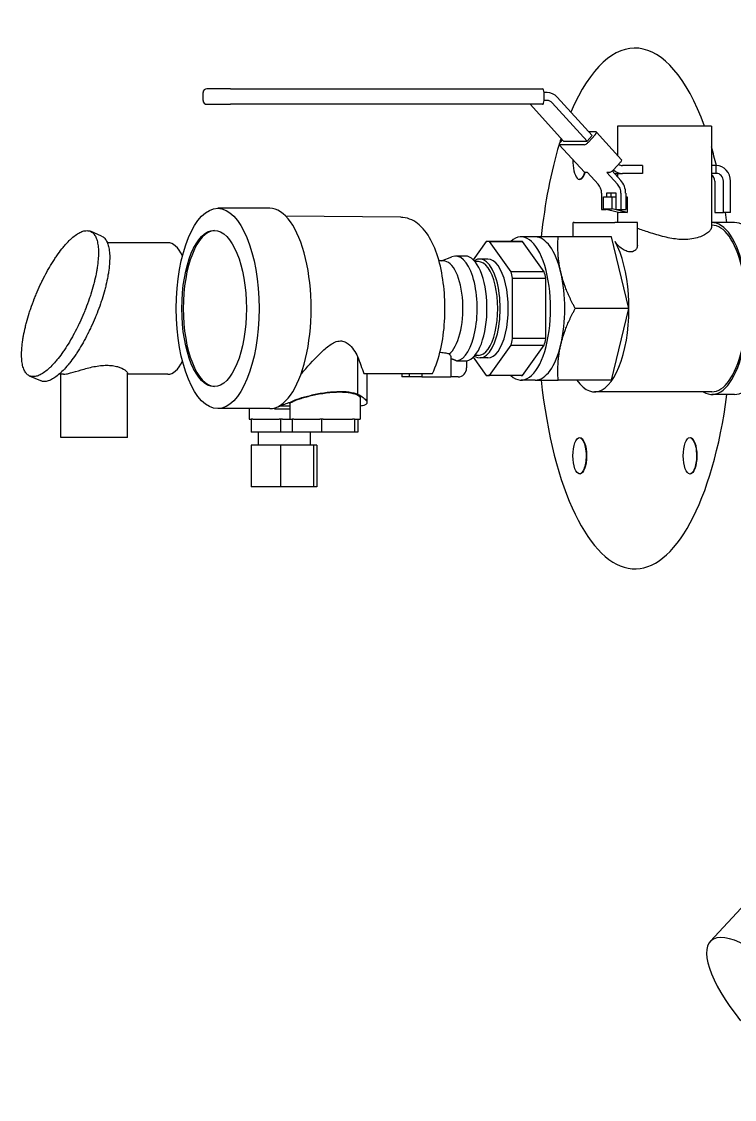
# Model space of a CAD drawing. Header units: millimetres. Extents: x 0 to 157650, y 0 to 89100.
# Drawn here: x 124159 to 124980, y 11519 to 12761 of the extents above; entities that cross this region are included whole.
import ezdxf

# ---------------------------------------------------------------- set-up
doc = ezdxf.new("R2010")
doc.units = ezdxf.units.MM
doc.header["$LTSCALE"] = 150
doc.layers.add('Visible', color=7, linetype='Continuous', lineweight=25)

msp = doc.modelspace()

# ---------------------------------------------------------------- linework, layer by layer
at = {"layer": 'Visible', "color": 9, "true_color": 0xc0c0c0}
for p, q in [((124367.8, 12669.7), (124367.8, 12678.7)), ((124399.6, 12683.2), (124372.3, 12683.2)), ((124399.6, 12683.2), (124758.9, 12683.2)), ((124760.8, 12669.7), (124760.8, 12678.7)), ((124764.4, 12678.7), (124760.8, 12678.7)), ((124764.4, 12669.7), (124760.8, 12669.7)), ((124810.5, 12622.8), (124770.2, 12667.1)), ((124816.3, 12629.2), (124776, 12673.4)), ((124372.3, 12665.2), (124399.6, 12665.2)), ((124758.9, 12665.2), (124399.6, 12665.2)), ((124783.2, 12622.8), (124744.6, 12665.2)), ((124816.3, 12629.2), (124810.5, 12622.8)), ((124812, 12621.7), (124819.7, 12630.2)), ((124820.8, 12633.4), (124812.4, 12633.4)), ((124821.2, 12633.3), (124850.2, 12601.4)), ((124953.6, 12640), (124845.6, 12640)), ((124845.6, 12640), (124845.6, 12606.5)), ((124953.6, 12640), (124953.6, 12523.4)), ((124778.3, 12618.7), (124807.3, 12586.9)), ((124807.2, 12618.6), (124778.7, 12618.6)), ((124779.8, 12621.7), (124782, 12624.2)), ((124783.2, 12622.8), (124810.5, 12622.8)), ((124848.7, 12598.4), (124841, 12589.9)), ((124874.3, 12594.7), (124851, 12594.7)), ((124874.3, 12594.7), (124874.3, 12585.7)), ((124959.2, 12594.7), (124953.6, 12594.7)), ((124959.2, 12585.7), (124959.2, 12594.7)), ((124810.8, 12586.7), (124807.7, 12586.7)), ((124810.8, 12586.7), (124823.1, 12573.3)), ((124836.2, 12586.7), (124833.1, 12586.7)), ((124833.1, 12586.7), (124845.4, 12573.3)), ((124839.3, 12588.4), (124849.3, 12577.5)), ((124841.8, 12585.7), (124851, 12585.7)), ((124845.6, 12585.7), (124845.6, 12581.5)), ((124874.3, 12585.7), (124851, 12585.7)), ((124959.2, 12585.7), (124953.6, 12585.7)), ((124957.5, 12576.7), (124957.5, 12540.7)), ((124967.4, 12540.7), (124967.4, 12576.7)), ((124975.6, 12540.7), (124975.6, 12576.7)), ((124827.1, 12562.7), (124827.1, 12543.9)), ((124829.3, 12558.7), (124839.2, 12558.7)), ((124829.3, 12544.7), (124829.3, 12558.7)), ((124832.7, 12562.7), (124832.7, 12558.7)), ((124843.8, 12562.7), (124832.7, 12562.7)), ((124838.1, 12558.7), (124838.1, 12562.7)), ((124839.2, 12558.7), (124843.8, 12558.7)), ((124839.2, 12544.7), (124839.2, 12558.7)), ((124843.8, 12543.9), (124843.8, 12562.7)), ((124849.4, 12562.7), (124849.4, 12543.9)), ((124854.9, 12562.7), (124854.9, 12543.9)), ((124854.9, 12558.7), (124856.6, 12558.7)), ((124856.6, 12558.7), (124856.6, 12540.4)), ((124444.7, 12545.4), (124384.7, 12545.4)), ((124827.1, 12543.9), (124832.4, 12543.9)), ((124846.7, 12540.4), (124829.3, 12544.7)), ((124829.3, 12544.7), (124839.2, 12544.7)), ((124856.6, 12540.4), (124839.2, 12544.7)), ((124843.8, 12543.9), (124849.4, 12543.9)), ((124849.4, 12543.9), (124854.9, 12543.9)), ((124595.6, 12535.1), (124463.2, 12536.3)), ((124845.6, 12540.7), (124845.6, 12529)), ((124957.5, 12540.7), (124967.4, 12540.7)), ((124975.6, 12540.7), (124967.4, 12540.7)), ((124250.9, 12513.3), (124238, 12518.9)), ((124795.4, 12529), (124794.2, 12529)), ((124794.2, 12512.5), (124794.2, 12529)), ((124795.4, 12529), (124842.5, 12529)), ((124868.3, 12529), (124842.5, 12529)), ((124868.3, 12502.8), (124868.3, 12529)), ((124954.2, 12526), (124953.6, 12526)), ((124980.2, 12529), (124954.2, 12529)), ((124327.2, 12505.8), (124257.6, 12505.8)), ((124694.2, 12507.1), (124679.2, 12486.2)), ((124734.3, 12507.3), (124696, 12507.3)), ((124697.9, 12507.1), (124736.1, 12507.1)), ((124722.7, 12472.4), (124697.9, 12507.1)), ((124750.7, 12512.5), (124734.3, 12512.5)), ((124761, 12472.4), (124736.1, 12507.1)), ((124838.7, 12512.5), (124777.1, 12512.5)), ((124858.3, 12430), (124838.7, 12512.5)), ((124644.7, 12484.8), (124639.7, 12484.8)), ((124642.8, 12484.8), (124654.7, 12489.6)), ((124670.1, 12490.4), (124658.8, 12490.4)), ((124685.1, 12484), (124681.2, 12484)), ((124696, 12487), (124686.7, 12487)), ((124761, 12472.4), (124722.7, 12472.4)), ((124724.5, 12464.8), (124762.8, 12464.8)), ((124724.5, 12395.3), (124724.5, 12464.8)), ((124762.8, 12395.3), (124762.8, 12464.8)), ((124858.3, 12430), (124796.7, 12430)), ((124838.7, 12347.5), (124858.3, 12430)), ((124762.8, 12395.3), (124724.5, 12395.3)), ((124697.9, 12352.9), (124722.7, 12387.6)), ((124722.7, 12387.6), (124761, 12387.6)), ((124736.1, 12352.9), (124761, 12387.6)), ((124545.9, 12374.6), (124545.9, 12331.4)), ((124653.4, 12373.9), (124653.4, 12351.1)), ((124660.3, 12369.8), (124671.6, 12369.8)), ((124671.6, 12369.8), (124671.6, 12361.6)), ((124679.2, 12373.9), (124694.2, 12352.9)), ((124685.1, 12376), (124681.2, 12376)), ((124696, 12373), (124686.7, 12373)), ((124181, 12346.7), (124168, 12352.2)), ((124206.9, 12354.3), (124201.9, 12354.3)), ((124204.1, 12281.5), (124204.1, 12354.3)), ((124280.6, 12281.5), (124280.6, 12355.6)), ((124327.2, 12354.3), (124280.6, 12354.3)), ((124556.6, 12355), (124556.6, 12321.6)), ((124596.8, 12355), (124596.8, 12351.1)), ((124605.5, 12351.1), (124596.8, 12351.1)), ((124605.5, 12355), (124605.5, 12351.1)), ((124620.1, 12351.1), (124605.5, 12351.1)), ((124620.1, 12355), (124620.1, 12351.1)), ((124620.1, 12351.1), (124653.4, 12351.1)), ((124625.8, 12355), (124632.3, 12355)), ((124662, 12351.1), (124653.4, 12351.1)), ((124734.3, 12352.8), (124696, 12352.8)), ((124736.1, 12352.9), (124697.9, 12352.9)), ((124750.7, 12347.5), (124734.3, 12347.5)), ((124838.7, 12347.5), (124777.1, 12347.5)), ((124954.2, 12334), (124819, 12334)), ((124980.2, 12331), (124954.2, 12331)), ((124467.9, 12320.2), (124467.9, 12302.5)), ((124470, 12323), (124470, 12323)), ((124548.9, 12326.7), (124548.9, 12302.5)), ((124444.7, 12314.6), (124384.7, 12314.6)), ((124420.8, 12314.6), (124420.8, 12302.5)), ((124450.3, 12315.4), (124450.3, 12314.5)), ((124450.3, 12314.5), (124467.9, 12314.5)), ((124420.8, 12302.5), (124423.4, 12302.5)), ((124425.2, 12302.5), (124423.4, 12302.5)), ((124423.4, 12302.5), (124423.4, 12287.5)), ((124425.2, 12302.5), (124455.4, 12302.5)), ((124457.2, 12302.5), (124455.4, 12302.5)), ((124459.3, 12302.5), (124457.2, 12302.5)), ((124457.2, 12302.5), (124457.2, 12287.5)), ((124459.3, 12302.5), (124467.9, 12302.5)), ((124467.9, 12302.5), (124470.5, 12302.5)), ((124472.3, 12302.5), (124470.5, 12302.5)), ((124470.5, 12302.5), (124470.5, 12287.5)), ((124472.3, 12302.5), (124502.5, 12302.5)), ((124504.3, 12302.5), (124502.5, 12302.5)), ((124506.3, 12302.5), (124504.3, 12302.5)), ((124504.3, 12302.5), (124504.3, 12287.5)), ((124506.3, 12302.5), (124540.1, 12302.5)), ((124542.2, 12302.5), (124540.1, 12302.5)), ((124542.4, 12302.5), (124542.2, 12302.5)), ((124542.2, 12302.5), (124542.2, 12287.5)), ((124542.4, 12302.5), (124548.9, 12302.5)), ((124546.2, 12302.5), (124546.2, 12287.5)), ((124280.6, 12281.5), (124204.1, 12281.5)), ((124457.2, 12287.5), (124423.4, 12287.5)), ((124431.3, 12287.5), (124431.3, 12272.5)), ((124470.5, 12287.5), (124457.2, 12287.5)), ((124504.3, 12287.5), (124470.5, 12287.5)), ((124491.3, 12287.5), (124491.3, 12272.5)), ((124542.2, 12287.5), (124504.3, 12287.5)), ((124546.2, 12287.5), (124542.2, 12287.5)), ((124457.2, 12272.5), (124423.4, 12272.5)), ((124423.4, 12272.5), (124423.4, 12224.5)), ((124495.1, 12272.5), (124457.2, 12272.5)), ((124457.2, 12272.5), (124457.2, 12224.5)), ((124499.1, 12272.5), (124495.1, 12272.5)), ((124495.1, 12272.5), (124495.1, 12224.5)), ((124499.1, 12272.5), (124499.1, 12224.5)), ((124457.2, 12224.5), (124423.4, 12224.5)), ((124495.1, 12224.5), (124457.2, 12224.5)), ((124499.1, 12224.5), (124495.1, 12224.5)), ((124952.2, 11700.6), (125037.2, 11792.4))]:
    msp.add_line(p, q, dxfattribs=at)
for centre, start, end in [((124372.3, 12678.7), 90, 180), ((124372.3, 12669.7), 180, 270)]:
    msp.add_arc(centre, 4.5, start, end, dxfattribs=at)
for centre, major_axis, ratio, start_param, end_param in [((124865.5, 12430), (0, 300), 0.374581, 5.487786, 6.999835), ((124758.9, 12678.7), (0, 4.5), 0.413054, 4.712389, 6.283185), ((124764.4, 12660.7), (0, 18), 0.910707, 5.497787, 6.283185), ((124758.9, 12669.7), (0, -4.5), 0.413054, 0, 1.570796), ((124764.4, 12660.7), (0, 9), 0.910707, 5.497787, 6.283185), ((124817.9, 12630.2), (3.33, 3.03), 0.292073, 5.022736, 6.593533), ((124865.5, 12430), (0, -300), 0.374581, 4.030796, 4.433799), ((124781.6, 12621.7), (-3.33, -3.03), 0.292073, 5.022736, 6.593533), ((124865.5, 12430), (0, -300), 0.374581, 4.000716, 4.026594), ((124810.1, 12621.7), (-3.33, -3.03), 0.292073, 0.310347, 1.881144), ((124865.5, 12430), (0, 300), 0.374581, 5.293552, 5.381592), ((124801.9, 12599.7), (0, -21), 0.374581, 4.630935, 7.187895), ((124851, 12603.7), (0, -9), 0.910707, 5.713258, 6.283185), ((124846.8, 12598.4), (3.33, 3.03), 0.292073, 5.022736, 6.283185), ((124959.2, 12576.7), (0, 18), 0.910707, 4.712389, 6.283185), ((124810.6, 12589.9), (-3.33, -3.03), 0.292073, 0, 0.310347), ((124839.1, 12589.9), (-3.33, -3.03), 0.292073, 0.310347, 1.881144), ((124851, 12603.7), (0, -18), 0.910707, 5.604694, 6.283185), ((124949.3, 12576.7), (0, -9), 0.910707, 1.570796, 2.587277), ((124959.2, 12576.7), (0, 9), 0.910707, 4.712389, 6.283185), ((124813.4, 12562.7), (0, -15), 0.910707, 1.570796, 2.356194), ((124835.7, 12562.7), (0, -15), 0.910707, 1.570796, 2.356194), ((124835.7, 12562.7), (0, -21), 0.910707, 1.570796, 2.356194), ((124444.7, 12430), (0, -115.4), 0.413054, 0, 3.141593), ((124899.6, 12528.5), (54, -11.2), 0.08926, 2.510158, 2.958344), ((124954.2, 12430), (0, -99), 0.413054, 6.036376, 9.440488), ((124865.5, 12430), (0, 300), 0.374581, 5.048693, 5.090322), ((124382.2, 12430), (0, 90), 0.413054, 0.032617, 3.108976), ((124734.3, 12430), (0, -82.5), 0.413054, 5.924513, 9.78345), ((124954.2, 12430), (0, -96), 0.413054, 0, 3.141593), ((124980.2, 12430), (0, -99), 0.413054, 0, 3.141593), ((124327.2, 12430), (0, 75.8), 0.374581, 5.644344, 6.283185), ((124696, 12430), (0, 77.3), 0.413054, 6.225962, 6.340409), ((124734.3, 12430), (0, 77.3), 0.413054, 6.225962, 6.283185), ((124750.7, 12430), (0, 82.5), 0.413054, 5.235988, 6.283185), ((124750.7, 12430), (0, -82.5), 0.413054, 0, 3.141593), ((124819, 12430), (0, -96), 0.413054, 5.746435, 8.789067), ((124658.8, 12430), (0, -60.4), 0.413054, 0.062152, 3.307432), ((124644.7, 12430), (0, -54.8), 0.413054, 0.29742, 3.141593), ((124670.1, 12430), (0, -60.4), 0.413054, 0.062152, 3.141593), ((124686.7, 12430), (0, -57), 0.413054, 6.012974, 9.694989), ((124685.1, 12430), (0, -54), 0.413054, 0, 3.141593), ((124696, 12430), (0, -57), 0.413054, 0, 3.141593), ((124696, 12430), (0, 77.3), 0.413054, 5.178765, 5.293211), ((124734.3, 12430), (0, 77.3), 0.413054, 5.178765, 5.293211), ((124750.7, 12430), (0, 82.5), 0.413054, 4.18879, 5.235988), ((124696, 12430), (0, 77.3), 0.413054, 4.131567, 4.246013), ((124734.3, 12430), (0, 77.3), 0.413054, 4.131567, 4.246013), ((124750.7, 12430), (0, -82.5), 0.413054, 0, 1.047198), ((124327.2, 12430), (0, -75.8), 0.374581, 0, 0.638841), ((124662, 12361.6), (0, -10.5), 0.910707, 0, 1.570796), ((124696, 12430), (0, -77.3), 0.413054, 6.225962, 6.340409), ((124734.3, 12430), (0, -77.3), 0.413054, 0, 0.057223), ((124865.5, 12430), (0, -300), 0.374581, 4.990979, 7.517678), ((124444.1, 12617.5), (-2.9, 300), 0.413022, 3.22425, 3.328797), ((125031, 11617.3), (-78.2, 84), 0.332245, 1.781527, 7.643251)]:
    msp.add_ellipse(centre, major_axis=major_axis, ratio=ratio, start_param=start_param, end_param=end_param, dxfattribs=at)
for centre, major_axis, ratio in [((124384.7, 12430), (0, -115.4), 0.413054), ((124380.6, 12430), (0, -90), 0.413054), ((124801.9, 12260.3), (0, -21), 0.374581), ((124929, 12260.3), (0, -21), 0.374581)]:
    msp.add_ellipse(centre, major_axis=major_axis, ratio=ratio, dxfattribs=at)
for points, knots in [([(124807.5, 12586.8), (124807.2, 12585.9), (124806.9, 12585), (124806.6, 12584.2), (124805.3, 12581), (124803.6, 12579.1), (124801.8, 12578.8)], [-2.4768744, -2.4768744, -2.4768744, -2.4768744, -2.3112322, -2.3112322, -2.3112322, -1.6269473, -1.6269473, -1.6269473, -1.6269473]), ([(124632.3, 12355), (124636.2, 12363.4), (124639.4, 12373), (124644, 12393.4), (124645.5, 12404.2), (124646.8, 12425.9), (124646.8, 12437), (124645.1, 12458.5), (124643.6, 12468.9), (124638.9, 12488.5), (124635.9, 12497.6), (124628, 12513.8), (124623.2, 12520.9), (124611.8, 12530.9), (124605.2, 12534.2), (124597.2, 12535), (124596.4, 12535), (124595.6, 12535.1)], [0.713824, 0.713824, 0.713824, 0.713824, 1.073781, 1.073781, 1.417303, 1.417303, 1.753871, 1.753871, 2.090719, 2.090719, 2.435038, 2.435038, 2.795279, 2.795279, 3.102649, 3.102649, 3.137635, 3.137635, 3.137635, 3.137635]), ([(124233.9, 12519.7), (124232.5, 12519.7), (124229.5, 12519.2), (124225.4, 12517.3), (124221.1, 12514.6), (124217.5, 12511.8), (124212.8, 12507.4), (124209, 12503.3), (124204.2, 12497.5), (124200.3, 12492.2), (124195.5, 12485.1), (124191.7, 12479), (124187.2, 12470.9), (124183.6, 12464.2), (124179.4, 12455.4), (124176.3, 12448.3), (124172.6, 12439.2), (124169.9, 12431.9), (124166.9, 12422.8), (124164.8, 12415.6), (124162.6, 12406.9), (124161.2, 12400.1), (124159.8, 12392.1), (124159.1, 12386), (124158.7, 12378.8), (124158.7, 12373.6), (124159.2, 12367.8), (124160, 12363.7), (124161.5, 12359.3), (124163, 12356.4), (124165.4, 12353.7), (124167.6, 12352.3), (124170.7, 12351.4), (124173.5, 12351.4), (124177.3, 12352.3), (124180.6, 12353.7), (124184.9, 12356.4), (124188.5, 12359.3), (124193.2, 12363.7), (124197, 12367.8), (124201.9, 12373.6), (124205.7, 12378.8), (124210.5, 12386), (124214.3, 12392.1), (124218.9, 12400.1), (124222.4, 12406.9), (124226.6, 12415.6), (124229.8, 12422.8), (124233.4, 12431.9), (124236.1, 12439.2), (124239.1, 12448.3), (124241.2, 12455.4), (124243.4, 12464.2), (124244.9, 12470.9), (124246.2, 12479), (124246.9, 12485.1), (124247.4, 12492.2), (124247.3, 12497.5), (124246.8, 12503.3), (124246, 12507.4), (124244.6, 12511.8), (124243, 12514.6), (124240.7, 12517.3), (124237.9, 12519.2), (124235.3, 12519.7), (124233.9, 12519.7)], [-6.283185, -6.283185, -6.283185, -6.283185, -6.152286, -6.021386, -5.955936, -5.825036, -5.759587, -5.628687, -5.563237, -5.432337, -5.366887, -5.235988, -5.170538, -5.039638, -4.974188, -4.843289, -4.777839, -4.646939, -4.581489, -4.45059, -4.38514, -4.25424, -4.18879, -4.057891, -3.992441, -3.861541, -3.796091, -3.665191, -3.599742, -3.468842, -3.403392, -3.272492, -3.207043, -3.076143, -3.010693, -2.879793, -2.814343, -2.683444, -2.617994, -2.487094, -2.421644, -2.290745, -2.225295, -2.094395, -2.028945, -1.898046, -1.832596, -1.701696, -1.636246, -1.505346, -1.439897, -1.308997, -1.243547, -1.112647, -1.047198, -0.916298, -0.850848, -0.719948, -0.654498, -0.523599, -0.458149, -0.327249, -0.261799, -0.1309, 0, 0, 0, 0]), ([(124921.9, 12509.4), (124921.5, 12509.4), (124921.1, 12509.4), (124920.3, 12509.4), (124919.8, 12509.4), (124918.3, 12509.5), (124917.3, 12509.5), (124910.7, 12510.1), (124905.1, 12511.1), (124893.5, 12514), (124887.6, 12515.8), (124877.2, 12519.2), (124872.6, 12520.8), (124868.3, 12522.1)], [-22.505174, -22.505174, -22.505174, -22.505174, -22.463559, -22.463559, -22.414443, -22.414443, -22.301785, -22.301785, -21.722827, -21.722827, -21.107919, -21.107919, -20.570888, -20.570888, -20.570888, -20.570888]), ([(124953.6, 12523.4), (124953.6, 12522.7), (124953.3, 12521.9), (124952.2, 12520.2), (124951.3, 12519.1), (124949, 12517.1), (124947.5, 12516), (124943.8, 12513.9), (124941.6, 12512.9), (124936.7, 12511.3), (124934, 12510.6), (124928.2, 12509.6), (124925.1, 12509.4), (124921.9, 12509.4)], [-13.18232, -13.18232, -13.18232, -13.18232, -12.884855, -12.884855, -12.537506, -12.537506, -12.18851, -12.18851, -11.839514, -11.839514, -11.490517, -11.490517, -11.141521, -11.141521, -11.141521, -11.141521]), ([(124250.9, 12513.3), (124252.1, 12512.8), (124253.7, 12511.8), (124256, 12509.1), (124257.5, 12506.3), (124258.9, 12501.9), (124259.7, 12497.8), (124260.3, 12491.9), (124260.3, 12486.7), (124259.9, 12479.6), (124259.2, 12473.5), (124257.8, 12465.4), (124256.4, 12458.7), (124254.2, 12449.9), (124252.1, 12442.7), (124249.1, 12433.7), (124246.4, 12426.4), (124242.7, 12417.3), (124239.5, 12410.1), (124235.3, 12401.4), (124231.8, 12394.6), (124227.2, 12386.5), (124223.5, 12380.4), (124218.7, 12373.3), (124214.8, 12368.1), (124210, 12362.2), (124206.1, 12358.1), (124201.5, 12353.8), (124197.9, 12350.9), (124193.5, 12348.2), (124190.3, 12346.8), (124186.4, 12345.8), (124183.6, 12345.8), (124181.7, 12346.4), (124181, 12346.7), (124181, 12346.7)], [0.137426, 0.137426, 0.137426, 0.137426, 0.261799, 0.327249, 0.458149, 0.523599, 0.654498, 0.719948, 0.850848, 0.916298, 1.047198, 1.112647, 1.243547, 1.308997, 1.439897, 1.505346, 1.636246, 1.701696, 1.832596, 1.898046, 2.028945, 2.094395, 2.225295, 2.290745, 2.421644, 2.487094, 2.617994, 2.683444, 2.814343, 2.879793, 3.010693, 3.076143, 3.207043, 3.272492, 3.278993, 3.278993, 3.278993, 3.278993]), ([(124868.3, 12502.8), (124868.3, 12501.4), (124867.9, 12499.9), (124866.6, 12497.8), (124865.7, 12496.9), (124864, 12495.9), (124863.3, 12495.6), (124861.9, 12495.3), (124861.2, 12495.2), (124859.6, 12495.2), (124858.8, 12495.3), (124857.1, 12495.6), (124856.3, 12495.9), (124853.8, 12496.9), (124852.2, 12497.8), (124849, 12499.9), (124847.3, 12501.4), (124844.4, 12504.4), (124843.3, 12505.9), (124842.5, 12507.3)], [-2.10129, -2.10129, -2.10129, -2.10129, -1.8793, -1.8793, -1.708228, -1.708228, -1.622692, -1.622692, -1.537156, -1.537156, -1.45162, -1.45162, -1.366084, -1.366084, -1.195012, -1.195012, -0.968546, -0.968546, -0.74208, -0.74208, -0.74208, -0.74208]), ([(124481.5, 12355), (124483, 12356.8), (124484.5, 12358.6), (124493.1, 12368.4), (124500.5, 12376.4), (124510.7, 12385.5), (124514.5, 12388.6), (124520.3, 12391.5), (124522.5, 12392.3), (124526.5, 12392.7), (124528.3, 12392.6), (124531.8, 12391.5), (124533.5, 12390.5), (124537.5, 12387.5), (124539.6, 12385), (124543.1, 12380), (124544.6, 12377.3), (124545.9, 12374.6)], [0.50701, 0.50701, 0.50701, 0.50701, 0.769846, 0.769846, 1.917206, 1.917206, 2.568131, 2.568131, 2.924183, 2.924183, 3.226142, 3.226142, 3.567128, 3.567128, 4.123616, 4.123616, 4.689334, 4.689334, 4.689334, 4.689334]), ([(124640.8, 12379.5), (124640.9, 12379.5), (124641, 12379.5), (124641, 12379.5), (124643.5, 12379.5), (124645.8, 12379.2), (124649.2, 12378.5), (124650.4, 12378.1), (124651.3, 12377.7)], [-0.0087855, -0.0087855, -0.0087855, -0.0087855, 0, 0, 0, 0.2667828, 0.2667828, 0.474342, 0.474342, 0.474342, 0.474342]), ([(124651.3, 12377.7), (124651.3, 12377.6), (124651.4, 12377.6), (124652.6, 12376.3), (124653.3, 12374.9), (124653.4, 12374), (124653.4, 12373.9), (124653.4, 12373.9)], [0.6355296, 0.6355296, 0.6355296, 0.6355296, 0.6410746, 0.6410746, 0.9478334, 0.9478334, 0.9593066, 0.9593066, 0.9593066, 0.9593066]), ([(124206.9, 12354.3), (124207.8, 12354.3), (124209, 12354.4), (124211.8, 12354.9), (124213.4, 12355.3), (124218.8, 12356.7), (124223.1, 12358), (124231.8, 12360.5), (124236.8, 12362), (124244.5, 12363.5), (124247, 12363.9), (124252, 12364.5), (124254.4, 12364.6), (124259, 12364.6), (124261.2, 12364.5), (124265.5, 12363.9), (124267.5, 12363.5), (124272.9, 12362), (124275.7, 12360.5), (124279.4, 12358), (124280.6, 12356.7), (124280.6, 12355.7), (124280.6, 12355.7), (124280.6, 12355.6)], [1.961296, 1.961296, 1.961296, 1.961296, 2.206108, 2.206108, 2.45092, 2.45092, 2.940544, 2.940544, 3.431569, 3.431569, 3.677081, 3.677081, 3.922593, 3.922593, 4.168105, 4.168105, 4.413617, 4.413617, 4.904641, 4.904641, 5.394265, 5.394265, 5.409269, 5.409269, 5.409269, 5.409269]), ([(124467.9, 12320.2), (124467.9, 12320.3), (124467.9, 12320.3), (124468.1, 12321.1), (124469.4, 12322), (124473.6, 12324), (124476.8, 12325.2), (124484.8, 12327.7), (124489.5, 12329), (124499, 12331.1), (124504.4, 12332.1), (124515.1, 12333.4), (124520.5, 12333.8), (124525.1, 12333.8), (124529.7, 12333.8), (124534.2, 12333.4), (124541.6, 12332.1), (124544.4, 12331.1), (124547.9, 12329.1), (124548.9, 12327.9), (124548.9, 12326.7)], [5.598985, 5.598985, 5.598985, 5.598985, 5.642729, 5.642729, 6.156616, 6.156616, 6.681331, 6.681331, 7.206047, 7.206047, 7.715466, 7.715466, 8.224886, 8.224886, 8.224886, 8.734306, 8.734306, 9.243726, 9.243726, 9.729857, 9.729857, 9.729857, 9.729857]), ([(124470, 12323), (124472.1, 12324), (124475.1, 12325.1), (124482.5, 12327.6), (124486.9, 12328.8), (124496.4, 12331.1), (124501.6, 12332.1), (124512.1, 12333.7), (124517.2, 12334.2), (124527.1, 12334.5), (124531.7, 12334.4), (124539.9, 12333.3), (124543.4, 12332.5), (124545.9, 12331.4)], [-3.204029, -3.204029, -3.204029, -3.204029, -2.670229, -2.670229, -2.139018, -2.139018, -1.601802, -1.601802, -1.084933, -1.084933, -0.553002, -0.553002, 0, 0, 0, 0]), ([(124545.9, 12331.4), (124551.3, 12328.7), (124554.7, 12325.9), (124557.2, 12321.4), (124556.5, 12319.7), (124552.7, 12318.1), (124551, 12317.8), (124548.9, 12317.6)], [-6.897337, -6.897337, -6.897337, -6.897337, -5.560902, -5.560902, -4.313596, -4.313596, -3.711221, -3.711221, -3.711221, -3.711221]), ([(124455.4, 12317.6), (124455.8, 12317.6), (124456.1, 12317.6), (124458.4, 12317.7), (124460.6, 12317.8), (124464.5, 12317.9), (124466.1, 12317.9), (124467.9, 12318)], [3.1369061, 3.1369061, 3.1369061, 3.1369061, 3.1839655, 3.1839655, 3.4288858, 3.4288858, 3.5927561, 3.5927561, 3.5927561, 3.5927561]), ([(124801.8, 12281.3), (124802.3, 12281.2), (124802.8, 12281), (124803.3, 12280.7), (124805.3, 12279.3), (124807.2, 12275.5), (124808.2, 12270.4), (124808.8, 12267.3), (124809.2, 12263.8), (124809.2, 12260.3)], [1.626947, 1.626947, 1.626947, 1.626947, 1.815146, 1.815146, 1.815146, 2.641774, 2.641774, 2.641774, 3.141593, 3.141593, 3.141593, 3.141593]), ([(124929, 12281.3), (124929.5, 12281.2), (124930, 12281), (124930.5, 12280.7), (124932.6, 12279.3), (124934.5, 12275.5), (124935.5, 12270.4), (124936.2, 12267.3), (124936.5, 12263.8), (124936.5, 12260.3)], [1.623591, 1.623591, 1.623591, 1.623591, 1.815146, 1.815146, 1.815146, 2.641774, 2.641774, 2.641774, 3.141593, 3.141593, 3.141593, 3.141593]), ([(124809.2, 12260.3), (124809.2, 12254.5), (124808.2, 12248.7), (124806.6, 12244.8), (124805.3, 12241.6), (124803.6, 12239.6), (124801.8, 12239.4)], [-3.141593, -3.141593, -3.141593, -3.141593, -2.311232, -2.311232, -2.311232, -1.626947, -1.626947, -1.626947, -1.626947]), ([(124936.5, 12260.3), (124936.5, 12254.5), (124935.6, 12248.7), (124933.9, 12244.8), (124932.6, 12241.6), (124930.8, 12239.6), (124929, 12239.3)], [-3.141593, -3.141593, -3.141593, -3.141593, -2.311232, -2.311232, -2.311232, -1.623591, -1.623591, -1.623591, -1.623591])]:
    msp.add_open_spline(points, degree=3, knots=knots, dxfattribs=at)
for points, weights in [([(124777.1, 12512.5), (124759.8, 12512.5), (124750.7, 12512.5)], [1.68820457608, 1.81878765449, 1.81878765449]), ([(124780.2, 12471.3), (124775.6, 12490.4), (124777.1, 12512.5)], [1.81878765449, 1.81878765449, 1.68820457608]), ([(124796.7, 12430), (124784.8, 12452.1), (124780.2, 12471.3)], [1.68820457608, 1.81878765449, 1.81878765449]), ([(124780.2, 12388.8), (124784.8, 12407.9), (124796.7, 12430)], [1.81878765449, 1.81878765449, 1.68820457608]), ([(124777.1, 12347.5), (124775.6, 12369.6), (124780.2, 12388.8)], [1.68820457608, 1.81878765449, 1.81878765449]), ([(124653.4, 12372.5), (124656.8, 12371.2), (124660.3, 12369.8)], [1.00005219562, 1.00030554355, 1]), ([(124480.9, 12355), (124481.2, 12355), (124481.5, 12355)], [1.00000299607, 1.00000315868, 1.00000332]), ([(124553, 12355), (124589.7, 12355), (124625.8, 12355)], [1.00002345564, 1.00002295111, 1]), ([(124750.7, 12347.5), (124759.8, 12347.5), (124777.1, 12347.5)], [1.81878765449, 1.81878765449, 1.68820457608])]:
    msp.add_rational_spline(points, weights, degree=2, dxfattribs=at)
msp.add_open_spline([(124545.9, 12374.6), (124548.5, 12367.8), (124551.1, 12361.1), (124553, 12355)], degree=3, dxfattribs=at)

doc.saveas('drawing.dxf')
